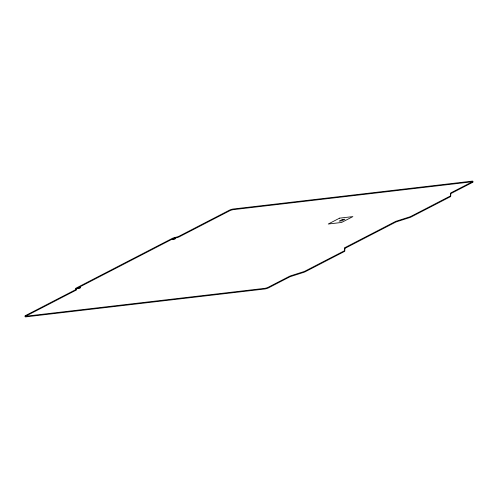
<?xml version="1.0" encoding="UTF-8"?>
<svg xmlns="http://www.w3.org/2000/svg" width="498" height="498" viewBox="0 0 498 498"><rect width="100%" height="100%" fill="white"/><g stroke="black" fill="none" stroke-linecap="round" stroke-linejoin="round"><path stroke-width="0.75" d="M344.703 247.923L344.591 250.469A2.733 0.498 -16.5 0 1 343.962 250.986L304.981 271.13A2.733 0.498 -16.5 0 1 303.419 271.752L290.869 275.749A2.733 0.498 -16.5 0 0 289.307 276.371L268.285 287.24A2.733 0.498 -16.5 0 1 264.581 288.354L25.809 316.211A2.733 0.498 -16.5 0 1 25.523 315.564L75.933 289.506A2.733 0.498 -16.5 0 0 76.412 288.859L75.733 288.678A2.733 0.498 -16.5 0 1 76.213 288.031L172.177 238.43A2.733 0.498 -16.5 0 1 174.655 237.546L176.641 237.054A2.733 0.498 -16.5 0 0 179.112 236.177L229.522 210.119A2.733 0.498 -16.5 0 1 233.226 209.004L471.998 181.148A2.733 0.498 -16.5 0 1 472.291 181.795L451.263 192.658A2.733 0.498 -16.5 0 0 450.634 193.174L450.522 195.72A2.733 0.498 -16.5 0 1 449.893 196.231L410.912 216.381A2.733 0.498 -16.5 0 1 409.35 216.997L396.8 221A2.733 0.498 -16.5 0 0 395.238 221.616L345.332 247.413A2.733 0.498 -16.5 0 0 344.703 247.923M344.896 248.57L344.784 251.117A2.733 0.498 -16.5 0 1 344.149 251.627L305.174 271.777A2.733 0.498 -16.5 0 1 303.612 272.4L291.062 276.396A2.733 0.498 -16.5 0 0 289.5 277.013L268.478 287.881A2.733 0.498 -16.5 0 1 264.774 288.996L26.002 316.853A2.733 0.498 -16.5 0 1 25.709 316.205L76.119 290.153A2.733 0.498 -16.5 0 0 76.599 289.506L75.926 289.319A2.733 0.498 -16.5 0 1 76.406 288.672L172.37 239.071A2.733 0.498 -16.5 0 1 174.848 238.193L176.834 237.695A2.733 0.498 -16.5 0 0 179.305 236.818L229.715 210.76A2.733 0.498 -16.5 0 1 233.419 209.646L472.191 181.789A2.733 0.498 -16.5 0 1 472.478 182.436L451.456 193.305A2.733 0.498 -16.5 0 0 450.827 193.815L450.709 196.361A2.733 0.498 -16.5 0 1 450.08 196.878L411.099 217.022A2.733 0.498 -16.5 0 1 409.537 217.645L396.993 221.641A2.733 0.498 -16.5 0 0 395.431 222.264L345.525 248.06A2.733 0.498 -16.5 0 0 344.896 248.57M77.744 287.8L80.346 287.085L77.744 287.8M77.937 288.442L80.539 287.726L77.937 288.442M172.607 238.772L175.203 238.056L172.607 238.772M172.794 239.414L175.396 238.698L172.794 239.414M339.605 218.149L328.238 224.025L341.541 222.475L352.908 216.599L339.605 218.149M342.338 219.506L339.163 221.149L341.796 220.844L344.971 219.201L342.338 219.506"/></g></svg>
